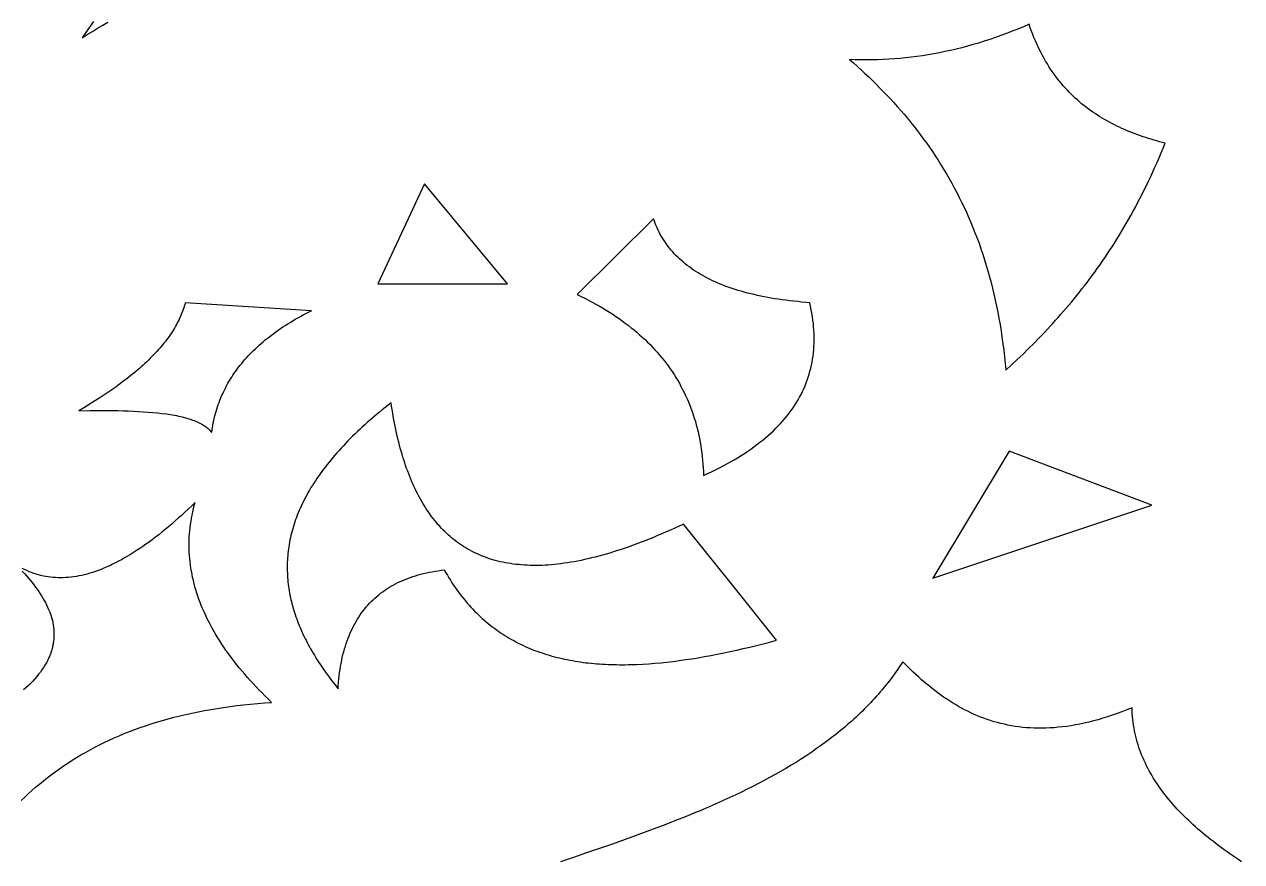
# Model space of a CAD drawing. Extents: x -4113 to -3113, y 1469 to 2469.
# Drawn here: x -3433.4 to -3325.8, y 1704.9 to 1778.9 of the extents above; entities that cross this region are included whole.
import ezdxf

# ---------------------------------------------------------------- set-up
doc = ezdxf.new("R2010")
doc.units = 0
doc.layers.add('PLAN_1', color=18, linetype='CONTINUOUS')

msp = doc.modelspace()

# ---------------------------------------------------------------- linework, layer by layer
at = {"layer": 'PLAN_1'}
for points in [[(-3427.31, 1779.19), (-3427.8, 1778.47), (-3428.31, 1777.74), (-3427.85, 1778.03), (-3427.4, 1778.31), (-3426.95, 1778.59), (-3426.49, 1778.86), (-3426.04, 1779.13)], [(-3433.7, 1710.28), (-3433.39, 1710.59), (-3433.07, 1710.88), (-3432.75, 1711.18), (-3432.42, 1711.46), (-3432.08, 1711.75), (-3431.74, 1712.03), (-3431.4, 1712.3), (-3431.04, 1712.57), (-3430.69, 1712.84), (-3430.32, 1713.1), (-3429.95, 1713.35), (-3429.58, 1713.6), (-3429.19, 1713.85), (-3428.81, 1714.09), (-3428.41, 1714.32), (-3428.01, 1714.55), (-3427.6, 1714.78), (-3427.19, 1715), (-3426.77, 1715.21), (-3426.35, 1715.42), (-3425.91, 1715.63), (-3425.47, 1715.83), (-3425.03, 1716.02), (-3424.58, 1716.21), (-3424.12, 1716.39), (-3423.65, 1716.57), (-3423.18, 1716.74), (-3422.7, 1716.9), (-3422.21, 1717.06), (-3421.72, 1717.22), (-3421.21, 1717.37), (-3420.71, 1717.51), (-3420.19, 1717.65), (-3419.67, 1717.78), (-3419.14, 1717.9), (-3418.6, 1718.02), (-3418.06, 1718.13), (-3417.5, 1718.24), (-3416.94, 1718.34), (-3416.38, 1718.44), (-3415.8, 1718.53), (-3415.22, 1718.61), (-3414.63, 1718.68), (-3414.03, 1718.75), (-3413.42, 1718.82), (-3412.81, 1718.87), (-3412.19, 1718.92), (-3411.56, 1718.97), (-3411.84, 1719.24), (-3412.12, 1719.52), (-3412.4, 1719.8), (-3412.67, 1720.07), (-3412.93, 1720.35), (-3413.19, 1720.63), (-3413.44, 1720.9), (-3413.69, 1721.18), (-3413.93, 1721.46), (-3414.16, 1721.73), (-3414.39, 1722.01), (-3414.62, 1722.29), (-3414.83, 1722.56), (-3415.04, 1722.84), (-3415.25, 1723.12), (-3415.45, 1723.39), (-3415.65, 1723.67), (-3415.83, 1723.94), (-3416.02, 1724.22), (-3416.19, 1724.5), (-3416.37, 1724.77), (-3416.53, 1725.05), (-3416.69, 1725.33), (-3416.85, 1725.6), (-3417, 1725.88), (-3417.14, 1726.15), (-3417.28, 1726.43), (-3417.41, 1726.71), (-3417.53, 1726.98), (-3417.65, 1727.26), (-3417.77, 1727.54), (-3417.87, 1727.81), (-3417.98, 1728.09), (-3418.07, 1728.36), (-3418.17, 1728.64), (-3418.25, 1728.92), (-3418.33, 1729.19), (-3418.41, 1729.47), (-3418.47, 1729.74), (-3418.54, 1730.02), (-3418.59, 1730.3), (-3418.64, 1730.57), (-3418.69, 1730.85), (-3418.73, 1731.12), (-3418.76, 1731.4), (-3418.79, 1731.68), (-3418.81, 1731.95), (-3418.83, 1732.23), (-3418.84, 1732.5), (-3418.85, 1732.78), (-3418.85, 1733.06), (-3418.84, 1733.33), (-3418.83, 1733.61), (-3418.81, 1733.88), (-3418.79, 1734.16), (-3418.76, 1734.43), (-3418.72, 1734.71), (-3418.68, 1734.99), (-3418.63, 1735.26), (-3418.58, 1735.54), (-3418.52, 1735.81), (-3418.46, 1736.09), (-3418.39, 1736.37), (-3418.32, 1736.64), (-3418.62, 1736.35), (-3418.92, 1736.07), (-3419.22, 1735.79), (-3419.51, 1735.51), (-3419.81, 1735.25), (-3420.1, 1734.99), (-3420.39, 1734.74), (-3420.68, 1734.49), (-3420.97, 1734.25), (-3421.26, 1734.02), (-3421.54, 1733.79), (-3421.83, 1733.57), (-3422.11, 1733.36), (-3422.39, 1733.15), (-3422.67, 1732.95), (-3422.94, 1732.76), (-3423.22, 1732.57), (-3423.49, 1732.39), (-3423.76, 1732.22), (-3424.03, 1732.05), (-3424.3, 1731.89), (-3424.56, 1731.74), (-3424.83, 1731.59), (-3425.09, 1731.45), (-3425.35, 1731.31), (-3425.61, 1731.18), (-3425.87, 1731.06), (-3426.12, 1730.95), (-3426.38, 1730.84), (-3426.63, 1730.73), (-3426.88, 1730.64), (-3427.13, 1730.55), (-3427.38, 1730.47), (-3427.62, 1730.39), (-3427.87, 1730.32), (-3428.11, 1730.26), (-3428.35, 1730.2), (-3428.59, 1730.15), (-3428.82, 1730.11), (-3429.06, 1730.07), (-3429.29, 1730.04), (-3429.52, 1730.02), (-3429.75, 1730), (-3429.98, 1729.99), (-3430.21, 1729.99), (-3430.43, 1729.99), (-3430.65, 1730), (-3430.88, 1730.01), (-3431.1, 1730.04), (-3431.31, 1730.06), (-3431.53, 1730.1), (-3431.74, 1730.14), (-3431.96, 1730.19), (-3432.17, 1730.25), (-3432.38, 1730.31), (-3432.58, 1730.37), (-3432.79, 1730.45), (-3432.99, 1730.53), (-3433.2, 1730.62), (-3433.4, 1730.71), (-3433.6, 1730.81)], [(-3433.6, 1730.56), (-3433.41, 1730.36), (-3433.24, 1730.16), (-3433.06, 1729.97), (-3432.9, 1729.77), (-3432.73, 1729.57), (-3432.58, 1729.37), (-3432.43, 1729.17), (-3432.28, 1728.98), (-3432.15, 1728.78), (-3432.01, 1728.58), (-3431.89, 1728.38), (-3431.77, 1728.18), (-3431.66, 1727.99), (-3431.55, 1727.79), (-3431.45, 1727.59), (-3431.36, 1727.39), (-3431.27, 1727.19), (-3431.19, 1727), (-3431.12, 1726.8), (-3431.05, 1726.6), (-3431, 1726.4), (-3430.94, 1726.2), (-3430.9, 1726.01), (-3430.87, 1725.81), (-3430.84, 1725.61), (-3430.82, 1725.41), (-3430.8, 1725.21), (-3430.8, 1725.02), (-3430.8, 1724.82), (-3430.81, 1724.72), (-3430.81, 1724.62), (-3430.82, 1724.52), (-3430.83, 1724.42), (-3430.84, 1724.32), (-3430.86, 1724.23), (-3430.88, 1724.13), (-3430.89, 1724.03), (-3430.92, 1723.93), (-3430.94, 1723.83), (-3430.96, 1723.73), (-3430.99, 1723.63), (-3431.02, 1723.53), (-3431.05, 1723.43), (-3431.09, 1723.34), (-3431.12, 1723.24), (-3431.16, 1723.14), (-3431.2, 1723.04), (-3431.24, 1722.94), (-3431.29, 1722.84), (-3431.33, 1722.74), (-3431.38, 1722.64), (-3431.44, 1722.54), (-3431.49, 1722.45), (-3431.6, 1722.25), (-3431.73, 1722.05), (-3431.86, 1721.85), (-3432, 1721.65), (-3432.16, 1721.46), (-3432.32, 1721.26), (-3432.49, 1721.06), (-3432.67, 1720.86), (-3432.86, 1720.67), (-3433.06, 1720.47), (-3433.28, 1720.27), (-3433.5, 1720.07)], [(-3325.77, 1704.88), (-3326.03, 1705.05), (-3326.29, 1705.22), (-3326.55, 1705.4), (-3326.8, 1705.58), (-3327.05, 1705.75), (-3327.3, 1705.93), (-3327.55, 1706.11), (-3327.79, 1706.29), (-3328.03, 1706.47), (-3328.27, 1706.66), (-3328.51, 1706.84), (-3328.74, 1707.02), (-3328.97, 1707.21), (-3329.19, 1707.4), (-3329.42, 1707.58), (-3329.64, 1707.77), (-3329.85, 1707.96), (-3330.07, 1708.16), (-3330.27, 1708.35), (-3330.48, 1708.54), (-3330.68, 1708.74), (-3330.88, 1708.93), (-3331.08, 1709.13), (-3331.27, 1709.33), (-3331.46, 1709.53), (-3331.64, 1709.73), (-3331.82, 1709.93), (-3332, 1710.14), (-3332.17, 1710.34), (-3332.34, 1710.55), (-3332.51, 1710.76), (-3332.67, 1710.97), (-3332.83, 1711.18), (-3332.98, 1711.39), (-3333.13, 1711.6), (-3333.28, 1711.82), (-3333.42, 1712.03), (-3333.55, 1712.25), (-3333.69, 1712.47), (-3333.81, 1712.69), (-3333.94, 1712.91), (-3334.06, 1713.14), (-3334.17, 1713.36), (-3334.28, 1713.59), (-3334.39, 1713.82), (-3334.49, 1714.05), (-3334.59, 1714.28), (-3334.68, 1714.52), (-3334.76, 1714.75), (-3334.85, 1714.99), (-3334.92, 1715.23), (-3335, 1715.47), (-3335.06, 1715.71), (-3335.12, 1715.95), (-3335.18, 1716.2), (-3335.23, 1716.45), (-3335.28, 1716.7), (-3335.32, 1716.95), (-3335.36, 1717.2), (-3335.39, 1717.45), (-3335.42, 1717.71), (-3335.44, 1717.97), (-3335.45, 1718.23), (-3335.46, 1718.49), (-3335.91, 1718.31), (-3336.35, 1718.14), (-3336.78, 1717.98), (-3337.21, 1717.83), (-3337.63, 1717.69), (-3338.05, 1717.56), (-3338.47, 1717.44), (-3338.88, 1717.33), (-3339.28, 1717.23), (-3339.68, 1717.14), (-3340.07, 1717.05), (-3340.46, 1716.98), (-3340.85, 1716.91), (-3341.23, 1716.85), (-3341.61, 1716.81), (-3341.98, 1716.77), (-3342.35, 1716.73), (-3342.71, 1716.71), (-3343.07, 1716.69), (-3343.42, 1716.69), (-3343.77, 1716.69), (-3344.12, 1716.69), (-3344.46, 1716.71), (-3344.8, 1716.73), (-3345.13, 1716.76), (-3345.46, 1716.8), (-3345.79, 1716.85), (-3346.11, 1716.9), (-3346.43, 1716.96), (-3346.74, 1717.03), (-3347.06, 1717.1), (-3347.36, 1717.18), (-3347.67, 1717.26), (-3347.97, 1717.36), (-3348.27, 1717.46), (-3348.56, 1717.56), (-3348.85, 1717.67), (-3349.14, 1717.79), (-3349.43, 1717.91), (-3349.71, 1718.04), (-3349.99, 1718.18), (-3350.27, 1718.32), (-3350.54, 1718.46), (-3350.81, 1718.61), (-3351.08, 1718.77), (-3351.34, 1718.93), (-3351.61, 1719.1), (-3351.87, 1719.27), (-3352.12, 1719.44), (-3352.38, 1719.62), (-3352.63, 1719.81), (-3352.88, 1720), (-3353.13, 1720.19), (-3353.38, 1720.39), (-3353.62, 1720.59), (-3353.86, 1720.8), (-3354.1, 1721), (-3354.34, 1721.22), (-3354.58, 1721.43), (-3354.81, 1721.65), (-3355.05, 1721.88), (-3355.28, 1722.11), (-3355.51, 1722.34), (-3355.73, 1722.57), (-3355.87, 1722.35), (-3356.02, 1722.14), (-3356.16, 1721.92), (-3356.31, 1721.71), (-3356.46, 1721.5), (-3356.61, 1721.3), (-3356.76, 1721.09), (-3356.92, 1720.89), (-3357.08, 1720.68), (-3357.23, 1720.48), (-3357.4, 1720.28), (-3357.56, 1720.09), (-3357.73, 1719.89), (-3357.89, 1719.7), (-3358.06, 1719.51), (-3358.24, 1719.31), (-3358.41, 1719.13), (-3358.59, 1718.94), (-3358.76, 1718.75), (-3358.94, 1718.57), (-3359.12, 1718.39), (-3359.31, 1718.2), (-3359.49, 1718.02), (-3359.68, 1717.85), (-3359.87, 1717.67), (-3360.06, 1717.49), (-3360.25, 1717.32), (-3360.45, 1717.15), (-3360.64, 1716.98), (-3360.84, 1716.81), (-3361.04, 1716.64), (-3361.24, 1716.47), (-3361.45, 1716.31), (-3361.65, 1716.14), (-3361.86, 1715.98), (-3362.06, 1715.82), (-3362.27, 1715.66), (-3362.49, 1715.5), (-3362.91, 1715.19), (-3363.35, 1714.88), (-3363.79, 1714.58), (-3364.23, 1714.28), (-3364.68, 1713.98), (-3365.14, 1713.69), (-3365.6, 1713.41), (-3366.07, 1713.13), (-3366.55, 1712.85), (-3367.03, 1712.58), (-3367.51, 1712.32), (-3368, 1712.05), (-3368.49, 1711.79), (-3368.99, 1711.54), (-3369.49, 1711.29), (-3370, 1711.04), (-3370.51, 1710.79), (-3371.03, 1710.55), (-3371.55, 1710.31), (-3372.07, 1710.08), (-3372.6, 1709.84), (-3373.13, 1709.61), (-3373.66, 1709.39), (-3374.2, 1709.16), (-3374.74, 1708.94), (-3375.28, 1708.72), (-3375.83, 1708.51), (-3376.38, 1708.29), (-3376.93, 1708.08), (-3377.48, 1707.87), (-3378.04, 1707.66), (-3378.6, 1707.45), (-3379.16, 1707.25), (-3380.29, 1706.84), (-3381.42, 1706.44), (-3382.56, 1706.05), (-3383.7, 1705.65), (-3384.85, 1705.26), (-3386, 1704.88)]]:
    msp.add_lwpolyline(points, dxfattribs=at)
for points in [[(-3344.57, 1778.94), (-3345.07, 1778.72), (-3345.56, 1778.52), (-3346.06, 1778.32), (-3346.55, 1778.13), (-3347.05, 1777.94), (-3347.54, 1777.77), (-3348.04, 1777.6), (-3348.54, 1777.44), (-3349.03, 1777.28), (-3349.53, 1777.14), (-3350.02, 1777), (-3350.52, 1776.87), (-3351.02, 1776.74), (-3351.51, 1776.63), (-3352.01, 1776.52), (-3352.5, 1776.42), (-3353, 1776.32), (-3353.49, 1776.24), (-3353.99, 1776.16), (-3354.49, 1776.09), (-3354.98, 1776.02), (-3355.48, 1775.97), (-3355.97, 1775.92), (-3356.47, 1775.88), (-3356.96, 1775.85), (-3357.46, 1775.82), (-3357.96, 1775.8), (-3358.45, 1775.79), (-3358.95, 1775.79), (-3359.44, 1775.79), (-3359.94, 1775.8), (-3360.44, 1775.82), (-3360.09, 1775.52), (-3359.75, 1775.22), (-3359.42, 1774.91), (-3359.08, 1774.6), (-3358.75, 1774.29), (-3358.42, 1773.97), (-3358.1, 1773.65), (-3357.78, 1773.33), (-3357.46, 1773.01), (-3357.14, 1772.68), (-3356.83, 1772.35), (-3356.53, 1772.01), (-3356.22, 1771.67), (-3355.92, 1771.33), (-3355.62, 1770.98), (-3355.33, 1770.63), (-3355.04, 1770.28), (-3354.75, 1769.92), (-3354.47, 1769.56), (-3354.19, 1769.19), (-3353.92, 1768.82), (-3353.65, 1768.45), (-3353.38, 1768.07), (-3353.12, 1767.69), (-3352.86, 1767.3), (-3352.61, 1766.91), (-3352.36, 1766.52), (-3352.12, 1766.12), (-3351.87, 1765.71), (-3351.64, 1765.31), (-3351.41, 1764.89), (-3351.18, 1764.48), (-3350.96, 1764.05), (-3350.74, 1763.63), (-3350.53, 1763.2), (-3350.32, 1762.76), (-3350.11, 1762.32), (-3349.91, 1761.87), (-3349.72, 1761.42), (-3349.53, 1760.97), (-3349.35, 1760.5), (-3349.17, 1760.04), (-3348.99, 1759.57), (-3348.83, 1759.09), (-3348.66, 1758.61), (-3348.5, 1758.12), (-3348.35, 1757.62), (-3348.2, 1757.13), (-3348.06, 1756.62), (-3347.93, 1756.11), (-3347.8, 1755.6), (-3347.67, 1755.07), (-3347.55, 1754.55), (-3347.44, 1754.01), (-3347.33, 1753.48), (-3347.23, 1752.93), (-3347.13, 1752.38), (-3347.04, 1751.82), (-3346.96, 1751.26), (-3346.88, 1750.69), (-3346.81, 1750.12), (-3346.74, 1749.53), (-3346.68, 1748.95), (-3346.63, 1748.35), (-3346.13, 1748.81), (-3345.63, 1749.28), (-3345.13, 1749.75), (-3344.64, 1750.23), (-3344.15, 1750.72), (-3343.67, 1751.22), (-3343.42, 1751.47), (-3343.18, 1751.72), (-3342.94, 1751.97), (-3342.7, 1752.23), (-3342.46, 1752.49), (-3342.22, 1752.76), (-3341.99, 1753.02), (-3341.75, 1753.29), (-3341.51, 1753.56), (-3341.28, 1753.83), (-3341.05, 1754.11), (-3340.81, 1754.38), (-3340.58, 1754.67), (-3340.35, 1754.95), (-3340.12, 1755.24), (-3339.89, 1755.53), (-3339.66, 1755.82), (-3339.44, 1756.11), (-3339.21, 1756.41), (-3338.99, 1756.72), (-3338.76, 1757.02), (-3338.54, 1757.33), (-3338.32, 1757.64), (-3338.1, 1757.96), (-3337.88, 1758.28), (-3337.67, 1758.6), (-3337.45, 1758.93), (-3337.23, 1759.26), (-3337.02, 1759.59), (-3336.81, 1759.93), (-3336.6, 1760.27), (-3336.39, 1760.61), (-3336.18, 1760.96), (-3335.98, 1761.32), (-3335.77, 1761.67), (-3335.57, 1762.04), (-3335.36, 1762.4), (-3335.16, 1762.77), (-3334.97, 1763.15), (-3334.77, 1763.52), (-3334.57, 1763.91), (-3334.38, 1764.29), (-3334.18, 1764.69), (-3333.99, 1765.08), (-3333.8, 1765.48), (-3333.62, 1765.89), (-3333.43, 1766.3), (-3333.24, 1766.72), (-3333.06, 1767.14), (-3332.88, 1767.56), (-3332.7, 1767.99), (-3332.52, 1768.43), (-3332.77, 1768.49), (-3333.02, 1768.56), (-3333.27, 1768.63), (-3333.51, 1768.7), (-3333.76, 1768.77), (-3334, 1768.84), (-3334.24, 1768.92), (-3334.48, 1769), (-3334.72, 1769.08), (-3334.96, 1769.17), (-3335.19, 1769.26), (-3335.43, 1769.34), (-3335.66, 1769.44), (-3335.89, 1769.53), (-3336.12, 1769.63), (-3336.35, 1769.73), (-3336.57, 1769.83), (-3336.8, 1769.94), (-3337.02, 1770.05), (-3337.24, 1770.16), (-3337.46, 1770.28), (-3337.67, 1770.4), (-3337.89, 1770.52), (-3338.1, 1770.64), (-3338.31, 1770.77), (-3338.52, 1770.9), (-3338.72, 1771.04), (-3338.93, 1771.18), (-3339.13, 1771.32), (-3339.33, 1771.46), (-3339.53, 1771.61), (-3339.72, 1771.77), (-3339.92, 1771.92), (-3340.11, 1772.08), (-3340.29, 1772.25), (-3340.48, 1772.41), (-3340.66, 1772.59), (-3340.84, 1772.76), (-3341.02, 1772.94), (-3341.2, 1773.13), (-3341.37, 1773.32), (-3341.54, 1773.51), (-3341.71, 1773.71), (-3341.88, 1773.91), (-3342.04, 1774.11), (-3342.2, 1774.32), (-3342.35, 1774.54), (-3342.51, 1774.76), (-3342.66, 1774.98), (-3342.81, 1775.21), (-3342.95, 1775.45), (-3343.1, 1775.68), (-3343.24, 1775.93), (-3343.37, 1776.17), (-3343.51, 1776.43), (-3343.64, 1776.69), (-3343.77, 1776.95), (-3343.89, 1777.22), (-3344.01, 1777.49), (-3344.13, 1777.77), (-3344.24, 1778.05), (-3344.36, 1778.34), (-3344.46, 1778.64)], [(-3398.04, 1764.82), (-3402.16, 1755.99), (-3390.7, 1755.99)], [(-3373.36, 1739.04), (-3373, 1739.2), (-3372.64, 1739.37), (-3372.29, 1739.54), (-3371.95, 1739.71), (-3371.61, 1739.89), (-3371.28, 1740.07), (-3370.96, 1740.25), (-3370.65, 1740.43), (-3370.34, 1740.61), (-3370.03, 1740.8), (-3369.74, 1740.99), (-3369.45, 1741.18), (-3369.17, 1741.37), (-3368.9, 1741.57), (-3368.63, 1741.77), (-3368.37, 1741.97), (-3368.11, 1742.17), (-3367.87, 1742.37), (-3367.63, 1742.58), (-3367.39, 1742.79), (-3367.17, 1743), (-3366.95, 1743.22), (-3366.74, 1743.43), (-3366.53, 1743.65), (-3366.33, 1743.87), (-3366.14, 1744.1), (-3365.96, 1744.32), (-3365.78, 1744.55), (-3365.61, 1744.78), (-3365.44, 1745.01), (-3365.29, 1745.25), (-3365.14, 1745.49), (-3364.99, 1745.73), (-3364.86, 1745.97), (-3364.73, 1746.21), (-3364.6, 1746.46), (-3364.49, 1746.71), (-3364.38, 1746.96), (-3364.28, 1747.22), (-3364.18, 1747.47), (-3364.09, 1747.73), (-3364.01, 1747.99), (-3363.94, 1748.25), (-3363.87, 1748.52), (-3363.81, 1748.79), (-3363.75, 1749.06), (-3363.71, 1749.33), (-3363.67, 1749.6), (-3363.63, 1749.88), (-3363.61, 1750.16), (-3363.59, 1750.44), (-3363.58, 1750.73), (-3363.57, 1751.01), (-3363.57, 1751.3), (-3363.58, 1751.59), (-3363.59, 1751.89), (-3363.62, 1752.18), (-3363.64, 1752.48), (-3363.68, 1752.78), (-3363.72, 1753.08), (-3363.77, 1753.39), (-3363.83, 1753.7), (-3363.89, 1754.01), (-3363.96, 1754.32), (-3364.32, 1754.35), (-3364.68, 1754.38), (-3365.03, 1754.41), (-3365.38, 1754.45), (-3365.72, 1754.49), (-3366.05, 1754.53), (-3366.39, 1754.57), (-3366.72, 1754.62), (-3367.04, 1754.67), (-3367.36, 1754.72), (-3367.67, 1754.78), (-3367.98, 1754.84), (-3368.29, 1754.9), (-3368.59, 1754.96), (-3368.88, 1755.03), (-3369.18, 1755.1), (-3369.46, 1755.17), (-3369.75, 1755.25), (-3370.02, 1755.33), (-3370.3, 1755.41), (-3370.57, 1755.49), (-3370.83, 1755.58), (-3371.09, 1755.67), (-3371.34, 1755.76), (-3371.59, 1755.85), (-3371.84, 1755.95), (-3372.08, 1756.05), (-3372.32, 1756.16), (-3372.55, 1756.26), (-3372.78, 1756.37), (-3373, 1756.48), (-3373.22, 1756.6), (-3373.43, 1756.71), (-3373.64, 1756.83), (-3373.84, 1756.96), (-3374.04, 1757.08), (-3374.24, 1757.21), (-3374.43, 1757.34), (-3374.61, 1757.48), (-3374.8, 1757.61), (-3374.97, 1757.75), (-3375.14, 1757.89), (-3375.31, 1758.04), (-3375.47, 1758.19), (-3375.63, 1758.34), (-3375.79, 1758.49), (-3375.94, 1758.65), (-3376.08, 1758.81), (-3376.22, 1758.97), (-3376.36, 1759.13), (-3376.49, 1759.3), (-3376.61, 1759.47), (-3376.73, 1759.64), (-3376.85, 1759.82), (-3376.96, 1760), (-3377.07, 1760.18), (-3377.18, 1760.36), (-3377.27, 1760.55), (-3377.37, 1760.74), (-3377.46, 1760.93), (-3377.54, 1761.13), (-3377.62, 1761.33), (-3377.7, 1761.53), (-3377.77, 1761.73), (-3381.15, 1758.39), (-3384.53, 1755.04), (-3384.19, 1754.88), (-3383.86, 1754.72), (-3383.53, 1754.55), (-3383.21, 1754.38), (-3382.89, 1754.2), (-3382.58, 1754.03), (-3382.28, 1753.85), (-3381.98, 1753.67), (-3381.68, 1753.48), (-3381.39, 1753.3), (-3381.1, 1753.11), (-3380.82, 1752.91), (-3380.55, 1752.72), (-3380.28, 1752.52), (-3380.01, 1752.32), (-3379.75, 1752.11), (-3379.5, 1751.91), (-3379.25, 1751.7), (-3379.01, 1751.49), (-3378.77, 1751.27), (-3378.53, 1751.05), (-3378.3, 1750.83), (-3378.08, 1750.61), (-3377.86, 1750.38), (-3377.65, 1750.15), (-3377.44, 1749.92), (-3377.24, 1749.69), (-3377.04, 1749.45), (-3376.85, 1749.21), (-3376.66, 1748.97), (-3376.48, 1748.72), (-3376.3, 1748.47), (-3376.13, 1748.22), (-3375.96, 1747.97), (-3375.8, 1747.71), (-3375.64, 1747.45), (-3375.49, 1747.19), (-3375.35, 1746.92), (-3375.21, 1746.65), (-3375.07, 1746.38), (-3374.94, 1746.11), (-3374.81, 1745.83), (-3374.69, 1745.55), (-3374.58, 1745.27), (-3374.47, 1744.99), (-3374.36, 1744.7), (-3374.27, 1744.41), (-3374.17, 1744.11), (-3374.08, 1743.82), (-3374, 1743.52), (-3373.92, 1743.22), (-3373.84, 1742.91), (-3373.78, 1742.61), (-3373.71, 1742.3), (-3373.65, 1741.98), (-3373.6, 1741.67), (-3373.55, 1741.35), (-3373.51, 1741.03), (-3373.47, 1740.7), (-3373.44, 1740.38), (-3373.41, 1740.05), (-3373.39, 1739.71), (-3373.37, 1739.38)], [(-3408.03, 1753.61), (-3413.61, 1753.96), (-3416.41, 1754.14), (-3419.2, 1754.32), (-3419.24, 1754.17), (-3419.28, 1754.02), (-3419.32, 1753.87), (-3419.37, 1753.72), (-3419.42, 1753.57), (-3419.48, 1753.42), (-3419.54, 1753.27), (-3419.6, 1753.13), (-3419.67, 1752.98), (-3419.74, 1752.83), (-3419.81, 1752.68), (-3419.89, 1752.53), (-3419.97, 1752.38), (-3420.05, 1752.23), (-3420.14, 1752.08), (-3420.23, 1751.93), (-3420.32, 1751.78), (-3420.42, 1751.64), (-3420.52, 1751.49), (-3420.62, 1751.34), (-3420.73, 1751.19), (-3420.84, 1751.04), (-3420.95, 1750.89), (-3421.07, 1750.74), (-3421.19, 1750.59), (-3421.32, 1750.44), (-3421.44, 1750.29), (-3421.58, 1750.14), (-3421.71, 1750), (-3421.85, 1749.85), (-3421.99, 1749.7), (-3422.14, 1749.55), (-3422.28, 1749.4), (-3422.44, 1749.25), (-3422.59, 1749.1), (-3422.75, 1748.95), (-3422.91, 1748.8), (-3423.08, 1748.65), (-3423.25, 1748.5), (-3423.42, 1748.35), (-3423.6, 1748.21), (-3423.78, 1748.06), (-3423.96, 1747.91), (-3424.15, 1747.76), (-3424.34, 1747.61), (-3424.53, 1747.46), (-3424.73, 1747.31), (-3424.93, 1747.16), (-3425.13, 1747.01), (-3425.34, 1746.86), (-3425.76, 1746.56), (-3426.2, 1746.26), (-3426.65, 1745.96), (-3427.12, 1745.66), (-3427.6, 1745.36), (-3428.09, 1745.06), (-3428.6, 1744.76), (-3427.59, 1744.78), (-3427.1, 1744.78), (-3426.61, 1744.78), (-3426.12, 1744.78), (-3425.64, 1744.77), (-3425.16, 1744.77), (-3424.69, 1744.76), (-3424.23, 1744.74), (-3423.78, 1744.73), (-3423.33, 1744.71), (-3422.9, 1744.68), (-3422.47, 1744.65), (-3422.05, 1744.62), (-3421.64, 1744.58), (-3421.25, 1744.53), (-3420.86, 1744.48), (-3420.49, 1744.42), (-3420.31, 1744.39), (-3420.13, 1744.36), (-3419.96, 1744.33), (-3419.78, 1744.29), (-3419.62, 1744.25), (-3419.45, 1744.22), (-3419.29, 1744.17), (-3419.13, 1744.13), (-3418.98, 1744.09), (-3418.83, 1744.04), (-3418.68, 1743.99), (-3418.54, 1743.94), (-3418.4, 1743.89), (-3418.27, 1743.84), (-3418.14, 1743.78), (-3418.01, 1743.72), (-3417.89, 1743.66), (-3417.77, 1743.6), (-3417.66, 1743.54), (-3417.55, 1743.47), (-3417.44, 1743.4), (-3417.35, 1743.33), (-3417.25, 1743.26), (-3417.16, 1743.18), (-3417.07, 1743.11), (-3416.99, 1743.03), (-3416.92, 1742.94), (-3416.85, 1742.86), (-3416.82, 1743.07), (-3416.78, 1743.28), (-3416.75, 1743.49), (-3416.71, 1743.7), (-3416.67, 1743.9), (-3416.62, 1744.11), (-3416.57, 1744.31), (-3416.52, 1744.51), (-3416.46, 1744.71), (-3416.4, 1744.91), (-3416.34, 1745.11), (-3416.27, 1745.31), (-3416.2, 1745.5), (-3416.12, 1745.7), (-3416.05, 1745.89), (-3415.97, 1746.08), (-3415.88, 1746.27), (-3415.79, 1746.46), (-3415.7, 1746.65), (-3415.61, 1746.83), (-3415.51, 1747.02), (-3415.41, 1747.2), (-3415.3, 1747.38), (-3415.19, 1747.56), (-3415.08, 1747.74), (-3414.97, 1747.92), (-3414.85, 1748.09), (-3414.73, 1748.27), (-3414.6, 1748.44), (-3414.47, 1748.61), (-3414.34, 1748.78), (-3414.2, 1748.95), (-3414.06, 1749.12), (-3413.92, 1749.28), (-3413.77, 1749.45), (-3413.62, 1749.61), (-3413.47, 1749.77), (-3413.31, 1749.93), (-3413.15, 1750.09), (-3412.99, 1750.25), (-3412.82, 1750.4), (-3412.65, 1750.56), (-3412.48, 1750.71), (-3412.3, 1750.87), (-3412.12, 1751.02), (-3411.94, 1751.16), (-3411.75, 1751.31), (-3411.56, 1751.46), (-3411.36, 1751.6), (-3411.17, 1751.75), (-3410.96, 1751.89), (-3410.76, 1752.03), (-3410.55, 1752.17), (-3410.34, 1752.31), (-3410.12, 1752.44), (-3409.91, 1752.58), (-3409.68, 1752.71), (-3409.46, 1752.85), (-3409.23, 1752.98), (-3409, 1753.11), (-3408.76, 1753.24), (-3408.52, 1753.36), (-3408.28, 1753.49)], [(-3400.98, 1745.47), (-3401.25, 1745.26), (-3401.52, 1745.04), (-3401.78, 1744.83), (-3402.04, 1744.62), (-3402.3, 1744.41), (-3402.55, 1744.19), (-3402.79, 1743.98), (-3403.03, 1743.77), (-3403.27, 1743.56), (-3403.5, 1743.35), (-3403.73, 1743.14), (-3403.95, 1742.93), (-3404.17, 1742.72), (-3404.39, 1742.51), (-3404.6, 1742.3), (-3404.8, 1742.09), (-3405.01, 1741.88), (-3405.2, 1741.67), (-3405.4, 1741.46), (-3405.59, 1741.25), (-3405.77, 1741.04), (-3405.95, 1740.84), (-3406.13, 1740.63), (-3406.3, 1740.42), (-3406.47, 1740.21), (-3406.64, 1740.01), (-3406.8, 1739.8), (-3406.95, 1739.59), (-3407.11, 1739.39), (-3407.26, 1739.18), (-3407.4, 1738.98), (-3407.54, 1738.77), (-3407.68, 1738.57), (-3407.81, 1738.36), (-3407.94, 1738.16), (-3408.07, 1737.96), (-3408.19, 1737.75), (-3408.31, 1737.55), (-3408.42, 1737.35), (-3408.53, 1737.14), (-3408.64, 1736.94), (-3408.74, 1736.74), (-3408.84, 1736.54), (-3408.93, 1736.33), (-3409.03, 1736.13), (-3409.11, 1735.93), (-3409.2, 1735.73), (-3409.28, 1735.53), (-3409.36, 1735.33), (-3409.43, 1735.13), (-3409.5, 1734.93), (-3409.57, 1734.73), (-3409.63, 1734.53), (-3409.69, 1734.33), (-3409.74, 1734.13), (-3409.8, 1733.93), (-3409.84, 1733.73), (-3409.89, 1733.53), (-3409.93, 1733.34), (-3409.97, 1733.14), (-3410.01, 1732.94), (-3410.04, 1732.74), (-3410.07, 1732.55), (-3410.09, 1732.35), (-3410.11, 1732.15), (-3410.13, 1731.96), (-3410.15, 1731.76), (-3410.16, 1731.56), (-3410.17, 1731.37), (-3410.17, 1731.17), (-3410.18, 1730.98), (-3410.17, 1730.78), (-3410.17, 1730.59), (-3410.16, 1730.39), (-3410.15, 1730.2), (-3410.14, 1730), (-3410.12, 1729.81), (-3410.11, 1729.61), (-3410.08, 1729.42), (-3410.06, 1729.23), (-3410.03, 1729.03), (-3410, 1728.84), (-3409.96, 1728.65), (-3409.93, 1728.46), (-3409.89, 1728.26), (-3409.84, 1728.07), (-3409.8, 1727.88), (-3409.75, 1727.69), (-3409.7, 1727.5), (-3409.64, 1727.3), (-3409.59, 1727.11), (-3409.53, 1726.92), (-3409.46, 1726.73), (-3409.4, 1726.54), (-3409.33, 1726.35), (-3409.26, 1726.16), (-3409.19, 1725.97), (-3409.11, 1725.78), (-3409.03, 1725.59), (-3408.95, 1725.4), (-3408.87, 1725.21), (-3408.78, 1725.02), (-3408.69, 1724.83), (-3408.6, 1724.65), (-3408.5, 1724.46), (-3408.41, 1724.27), (-3408.31, 1724.08), (-3408.21, 1723.89), (-3408.1, 1723.7), (-3407.99, 1723.52), (-3407.89, 1723.33), (-3407.77, 1723.14), (-3407.66, 1722.96), (-3407.54, 1722.77), (-3407.43, 1722.58), (-3407.3, 1722.39), (-3407.06, 1722.02), (-3406.8, 1721.65), (-3406.53, 1721.28), (-3406.26, 1720.91), (-3405.97, 1720.54), (-3405.68, 1720.17), (-3405.66, 1720.47), (-3405.64, 1720.76), (-3405.61, 1721.05), (-3405.58, 1721.33), (-3405.54, 1721.61), (-3405.5, 1721.88), (-3405.45, 1722.16), (-3405.41, 1722.42), (-3405.35, 1722.69), (-3405.3, 1722.94), (-3405.24, 1723.2), (-3405.17, 1723.45), (-3405.1, 1723.7), (-3405.03, 1723.94), (-3404.95, 1724.18), (-3404.87, 1724.41), (-3404.79, 1724.64), (-3404.7, 1724.86), (-3404.61, 1725.08), (-3404.51, 1725.3), (-3404.41, 1725.51), (-3404.31, 1725.72), (-3404.2, 1725.93), (-3404.08, 1726.13), (-3403.97, 1726.32), (-3403.85, 1726.51), (-3403.72, 1726.7), (-3403.59, 1726.88), (-3403.46, 1727.06), (-3403.32, 1727.24), (-3403.18, 1727.41), (-3403.04, 1727.57), (-3402.89, 1727.74), (-3402.74, 1727.89), (-3402.58, 1728.05), (-3402.42, 1728.2), (-3402.25, 1728.34), (-3402.08, 1728.48), (-3401.91, 1728.62), (-3401.73, 1728.75), (-3401.55, 1728.88), (-3401.37, 1729.01), (-3401.18, 1729.13), (-3400.99, 1729.24), (-3400.79, 1729.35), (-3400.59, 1729.46), (-3400.38, 1729.56), (-3400.17, 1729.66), (-3399.96, 1729.76), (-3399.74, 1729.85), (-3399.52, 1729.93), (-3399.3, 1730.02), (-3399.07, 1730.1), (-3398.83, 1730.17), (-3398.6, 1730.24), (-3398.35, 1730.3), (-3398.11, 1730.37), (-3397.86, 1730.42), (-3397.61, 1730.48), (-3397.35, 1730.52), (-3397.09, 1730.57), (-3396.82, 1730.61), (-3396.55, 1730.65), (-3396.28, 1730.68), (-3396.15, 1730.44), (-3396.01, 1730.21), (-3395.88, 1729.99), (-3395.74, 1729.77), (-3395.6, 1729.55), (-3395.46, 1729.34), (-3395.31, 1729.13), (-3395.17, 1728.92), (-3395.02, 1728.72), (-3394.87, 1728.52), (-3394.72, 1728.32), (-3394.56, 1728.13), (-3394.41, 1727.94), (-3394.25, 1727.75), (-3394.09, 1727.57), (-3393.93, 1727.39), (-3393.77, 1727.22), (-3393.6, 1727.05), (-3393.43, 1726.88), (-3393.27, 1726.72), (-3393.1, 1726.56), (-3392.92, 1726.4), (-3392.75, 1726.24), (-3392.57, 1726.09), (-3392.4, 1725.95), (-3392.22, 1725.8), (-3392.04, 1725.66), (-3391.85, 1725.52), (-3391.67, 1725.39), (-3391.48, 1725.26), (-3391.3, 1725.13), (-3391.11, 1725), (-3390.92, 1724.88), (-3390.72, 1724.76), (-3390.53, 1724.65), (-3390.33, 1724.54), (-3390.14, 1724.43), (-3389.94, 1724.32), (-3389.74, 1724.22), (-3389.53, 1724.12), (-3389.33, 1724.02), (-3389.12, 1723.92), (-3388.92, 1723.83), (-3388.71, 1723.74), (-3388.5, 1723.66), (-3388.29, 1723.57), (-3388.08, 1723.49), (-3387.86, 1723.42), (-3387.64, 1723.34), (-3387.43, 1723.27), (-3387.21, 1723.2), (-3386.99, 1723.14), (-3386.77, 1723.07), (-3386.54, 1723.01), (-3386.32, 1722.95), (-3386.09, 1722.9), (-3385.87, 1722.85), (-3385.64, 1722.8), (-3385.41, 1722.75), (-3385.18, 1722.7), (-3384.94, 1722.66), (-3384.71, 1722.62), (-3384.47, 1722.58), (-3384.24, 1722.55), (-3384, 1722.51), (-3383.76, 1722.48), (-3383.52, 1722.46), (-3383.28, 1722.43), (-3383.03, 1722.41), (-3382.79, 1722.39), (-3382.55, 1722.37), (-3382.3, 1722.35), (-3382.05, 1722.34), (-3381.8, 1722.33), (-3381.55, 1722.32), (-3381.3, 1722.31), (-3381.05, 1722.31), (-3380.79, 1722.3), (-3380.54, 1722.3), (-3380.28, 1722.3), (-3380.03, 1722.31), (-3379.77, 1722.31), (-3379.51, 1722.32), (-3379.25, 1722.33), (-3378.72, 1722.36), (-3378.2, 1722.39), (-3377.66, 1722.43), (-3377.13, 1722.48), (-3376.59, 1722.54), (-3376.04, 1722.6), (-3375.5, 1722.67), (-3374.95, 1722.75), (-3374.39, 1722.83), (-3373.83, 1722.92), (-3373.27, 1723.02), (-3372.71, 1723.12), (-3372.14, 1723.23), (-3371.57, 1723.35), (-3370.99, 1723.47), (-3370.42, 1723.6), (-3369.84, 1723.73), (-3369.25, 1723.86), (-3368.67, 1724.01), (-3368.08, 1724.15), (-3367.49, 1724.3), (-3366.9, 1724.46), (-3371.01, 1729.59), (-3375.13, 1734.74), (-3375.52, 1734.56), (-3375.9, 1734.38), (-3376.29, 1734.21), (-3376.67, 1734.04), (-3377.05, 1733.87), (-3377.42, 1733.72), (-3377.79, 1733.56), (-3378.16, 1733.41), (-3378.52, 1733.27), (-3378.88, 1733.13), (-3379.24, 1732.99), (-3379.59, 1732.86), (-3379.94, 1732.74), (-3380.29, 1732.62), (-3380.63, 1732.5), (-3380.97, 1732.39), (-3381.31, 1732.28), (-3381.64, 1732.18), (-3381.97, 1732.08), (-3382.3, 1731.99), (-3382.62, 1731.9), (-3382.94, 1731.82), (-3383.26, 1731.74), (-3383.58, 1731.67), (-3383.89, 1731.6), (-3384.19, 1731.53), (-3384.5, 1731.47), (-3384.8, 1731.41), (-3385.1, 1731.36), (-3385.39, 1731.32), (-3385.68, 1731.27), (-3385.97, 1731.23), (-3386.26, 1731.2), (-3386.54, 1731.17), (-3386.82, 1731.14), (-3387.1, 1731.12), (-3387.37, 1731.11), (-3387.64, 1731.09), (-3387.91, 1731.09), (-3388.17, 1731.08), (-3388.43, 1731.08), (-3388.69, 1731.09), (-3388.95, 1731.1), (-3389.2, 1731.11), (-3389.45, 1731.13), (-3389.69, 1731.15), (-3389.94, 1731.17), (-3390.18, 1731.2), (-3390.42, 1731.24), (-3390.65, 1731.27), (-3390.88, 1731.32), (-3391.11, 1731.36), (-3391.34, 1731.41), (-3391.56, 1731.47), (-3391.78, 1731.52), (-3392, 1731.59), (-3392.21, 1731.65), (-3392.42, 1731.72), (-3392.63, 1731.8), (-3392.84, 1731.87), (-3393.04, 1731.96), (-3393.24, 1732.04), (-3393.44, 1732.13), (-3393.64, 1732.23), (-3393.83, 1732.32), (-3394.02, 1732.42), (-3394.21, 1732.53), (-3394.39, 1732.64), (-3394.57, 1732.75), (-3394.75, 1732.87), (-3394.93, 1732.99), (-3395.1, 1733.11), (-3395.27, 1733.24), (-3395.44, 1733.37), (-3395.61, 1733.5), (-3395.77, 1733.64), (-3395.93, 1733.79), (-3396.09, 1733.93), (-3396.24, 1734.08), (-3396.4, 1734.23), (-3396.55, 1734.39), (-3396.69, 1734.55), (-3396.84, 1734.71), (-3396.98, 1734.88), (-3397.12, 1735.05), (-3397.26, 1735.23), (-3397.4, 1735.4), (-3397.53, 1735.59), (-3397.66, 1735.77), (-3397.79, 1735.96), (-3397.91, 1736.15), (-3398.04, 1736.34), (-3398.16, 1736.54), (-3398.28, 1736.74), (-3398.39, 1736.95), (-3398.51, 1737.16), (-3398.62, 1737.37), (-3398.73, 1737.58), (-3398.84, 1737.8), (-3398.94, 1738.02), (-3399.04, 1738.25), (-3399.14, 1738.48), (-3399.24, 1738.71), (-3399.34, 1738.94), (-3399.43, 1739.18), (-3399.52, 1739.42), (-3399.61, 1739.66), (-3399.7, 1739.91), (-3399.78, 1740.16), (-3399.86, 1740.41), (-3399.94, 1740.67), (-3400.02, 1740.93), (-3400.1, 1741.19), (-3400.17, 1741.45), (-3400.24, 1741.72), (-3400.31, 1741.99), (-3400.38, 1742.27), (-3400.44, 1742.54), (-3400.51, 1742.82), (-3400.57, 1743.11), (-3400.63, 1743.39), (-3400.68, 1743.68), (-3400.74, 1743.97), (-3400.79, 1744.27), (-3400.84, 1744.56), (-3400.89, 1744.86), (-3400.94, 1745.17)], [(-3346.33, 1741.19), (-3353.09, 1729.96), (-3333.7, 1736.4)]]:
    msp.add_lwpolyline(points, close=True, dxfattribs=at)

doc.saveas('drawing.dxf')
